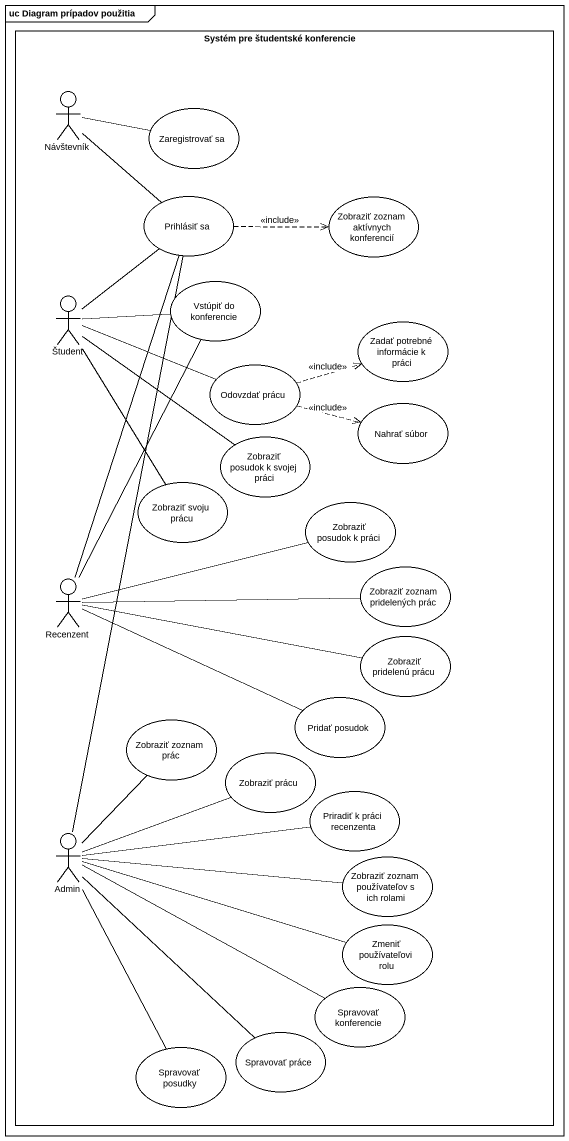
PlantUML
@startuml
mainframe uc Diagram prípadov použitia
rectangle "Systém pre študentské konferencie" as Systém_pre_študentské {
  actor Návštevník
  usecase "Zaregistrovať sa" as Zaregistrovať_sa
  usecase "Prihlásiť sa" as Prihlásiť_sa
  usecase "Zobraziť zoznam aktívnych konferencií" as Zobraziť_zoznam_aktívnych
  actor Študent
  usecase "Vstúpiť do konferencie" as Vstúpiť_do_konferencie
  usecase "Zadať potrebné informácie k práci" as Zadať_potrebné_informácie_k
  usecase "Odovzdať prácu" as Odovzdať_prácu
  usecase "Nahrať súbor" as Nahrať_súbor
  usecase "Zobraziť posudok k svojej práci" as Zobraziť_posudok_k_svojej
  usecase "Zobraziť svoju prácu" as Zobraziť_svoju_prácu
  usecase "Zobraziť posudok k práci" as Zobraziť_posudok_k_práci
  usecase "Zobraziť zoznam pridelených prác" as Zobraziť_zoznam_pridelených
  actor Recenzent
  usecase "Zobraziť pridelenú prácu" as Zobraziť_pridelenú_prácu
  usecase "Zobraziť zoznam prác" as Zobraziť_zoznam_prác
  usecase "Pridať posudok" as Pridať_posudok
  usecase "Zobraziť prácu" as Zobraziť_prácu
  usecase "Priradiť k práci recenzenta" as Priradiť_k_práci_recenzenta
  actor Admin
  usecase "Zobraziť zoznam používateľov s ich rolami" as Zobraziť_zoznam
  usecase "Zmeniť používateľovi rolu" as Zmeniť_používateľovi_rolu
  usecase "Spravovať konferencie" as Spravovať_konferencie
  usecase "Spravovať práce" as Spravovať_práce
  usecase "Spravovať posudky" as Spravovať_posudky
}
Návštevník -right- Zaregistrovať_sa
Návštevník -- Prihlásiť_sa
Prihlásiť_sa .right.> Zobraziť_zoznam_aktívnych : <<include>>
Študent -up- Prihlásiť_sa
Študent -right- Vstúpiť_do_konferencie
Študent -right- Odovzdať_prácu
Študent -- Zobraziť_posudok_k_svojej
Študent -- Zobraziť_svoju_prácu
Odovzdať_prácu .right.> Zadať_potrebné_informácie_k : <<include>>
Odovzdať_prácu .right.> Nahrať_súbor : <<include>>
Zobraziť_posudok_k_práci -left- Recenzent
Recenzent -up- Prihlásiť_sa
Recenzent -up- Vstúpiť_do_konferencie
Recenzent -right- Zobraziť_zoznam_pridelených
Recenzent -right- Pridať_posudok
Zobraziť_pridelenú_prácu -left- Recenzent
Admin -up- Prihlásiť_sa
Admin -up- Zobraziť_zoznam_prác
Admin -right- Zobraziť_prácu
Admin -right- Priradiť_k_práci_recenzenta
Admin -right- Zobraziť_zoznam
Admin -right- Zmeniť_používateľovi_rolu
Admin -right- Spravovať_konferencie
Admin -- Spravovať_práce
Admin -- Spravovať_posudky
@enduml
